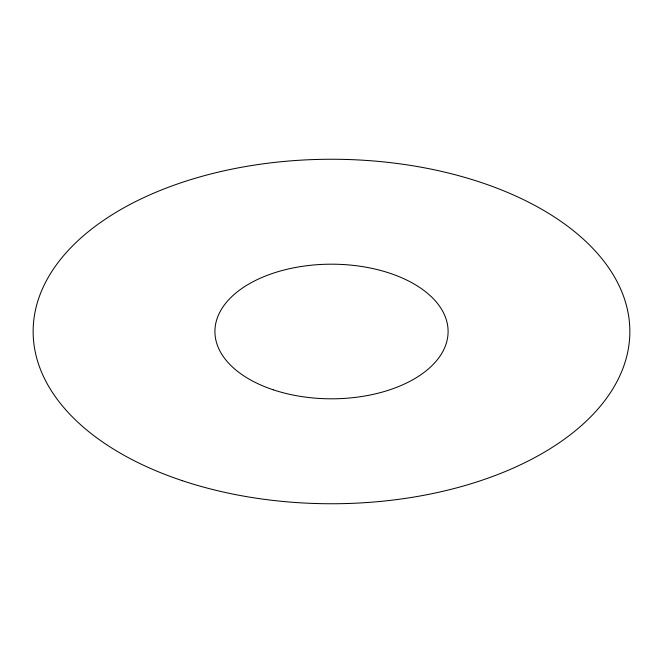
<?xml version="1.0" encoding="UTF-8"?>
<svg xmlns="http://www.w3.org/2000/svg" width="663" height="663" viewBox="0 0 663 663"><rect width="100%" height="100%" fill="white"/><g stroke="black" fill="none" stroke-linecap="round" stroke-linejoin="round"><path stroke-width="0.99" d="M273.206 389.794A116.597 67.319 0 0 0 448.097 331.5A116.597 67.319 0 0 0 273.206 273.206A116.597 67.319 0 0 0 273.206 389.794M182.325 480.675A298.35 172.247 0 0 0 629.85 331.5A298.35 172.247 0 0 0 182.325 182.325A298.35 172.247 0 0 0 182.325 480.675"/></g></svg>
